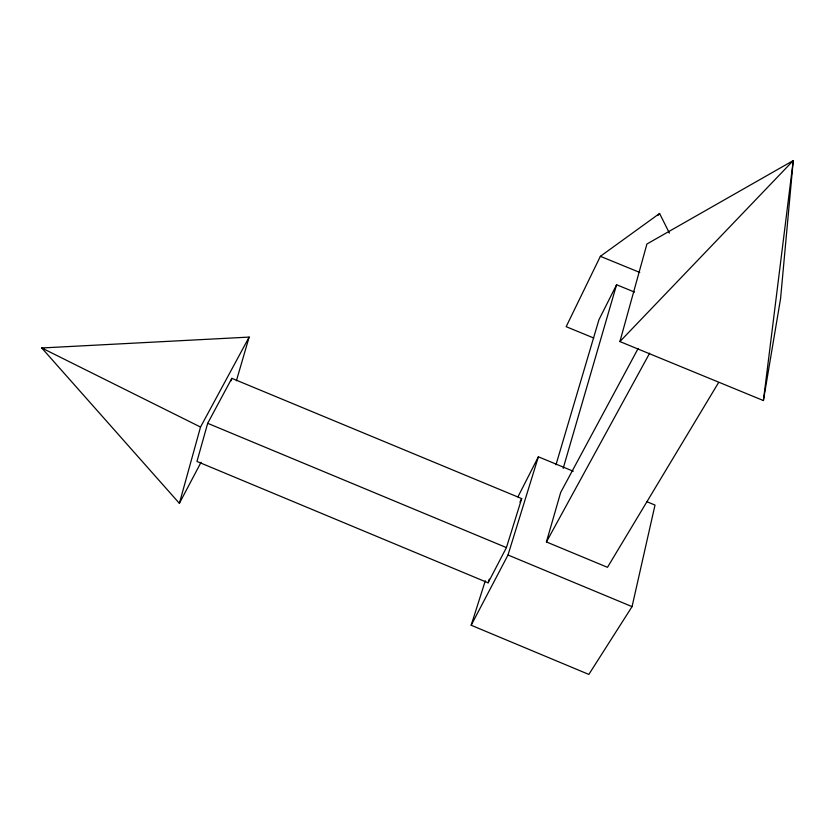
<?xml version="1.0" encoding="UTF-8"?>
<svg xmlns="http://www.w3.org/2000/svg" width="835" height="835" viewBox="0 0 835 835"><rect width="100%" height="100%" fill="white"/><g stroke="black" fill="none" stroke-linecap="round" stroke-linejoin="round"><path stroke-width="1.25" d="M763.409 400.549L793.25 160.581L646.916 244.018L619.904 341.567L763.409 400.549L780.568 298.659L793.25 160.581L619.904 341.567M485.312 580.795L471.17 625.248L588.842 674.419L632.053 606.628L655.005 505.071L646.582 501.584M179.379 503.338L200.525 427.05L249.154 337.089L41.75 347.976L179.379 503.338L201.037 462.298M207.685 423.314L196.956 461.452L488.099 582.809L506.427 547.593L521.698 498.589L231.838 378.328L207.685 423.314L506.427 547.593M231.128 380.791L231.838 378.328M718.58 382.566L607.483 567.32L546.424 541.946L560.671 492.473L638.159 348.445M563.187 468.351L616.585 284.735L634.506 292.083M236.388 380.802L249.154 337.089M555.995 464.74L598.956 319.711L616.585 284.735M471.17 625.248L508.004 555.004L538.377 456.797L573.238 471.232M488.099 582.809L489.258 579.146M669.419 233.122L659.587 213.478L600.375 256.314L566.161 326.683L593.737 338.018M517.951 496.825L538.377 456.797M519.944 502.012L521.698 498.589M546.424 541.946L649.672 353.163M657.928 215.482L659.587 213.478M44.203 348.832L41.75 347.976L200.525 427.05M600.375 256.314L639.756 272.44M508.004 555.004L632.053 606.628"/></g></svg>
